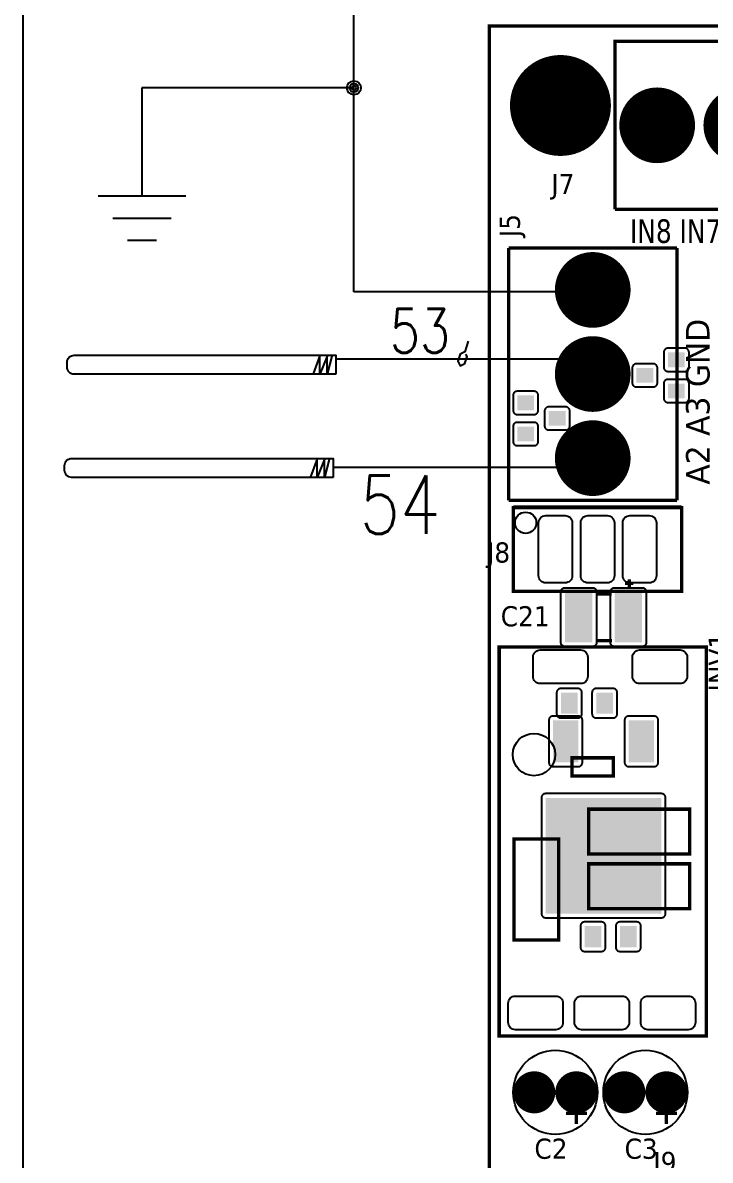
# Model space of a CAD drawing. Header units: millimetres. Extents: x 123.5 to 144.3, y 105.4 to 121.6.
# Drawn here: x 123.506 to 126.447, y 111.912 to 116.781 of the extents above; entities that cross this region are included whole.
import ezdxf
from ezdxf.enums import TextEntityAlignment as Align

# ---------------------------------------------------------------- set-up
doc = ezdxf.new("R2010")
doc.units = ezdxf.units.MM
for name, color, linetype in [('DESC', 250, 'Continuous'), ('SYMS', 7, 'Continuous'), ('WIREFIXED', 7, 'Continuous'), ('WIRES', 7, 'Continuous')]:
    doc.layers.add(name, color=color, linetype=linetype)
doc.layers.add('WIRENO', color=7, linetype='Continuous', true_color=0x000000)
doc.styles.get("Standard").update_dxf_attribs({"font": 'tahoma.ttf'})
doc.styles.add('WD', font='romans.shx')

# ---------------------------------------------------------------- blocks, each defined once
blk = doc.blocks.new('RPAD')
blk.add_trace([(-0.5, -0.5), (-0.5, 0.5), (0.5, -0.5), (0.5, 0.5)])
blk = doc.blocks.new('EPAD')
at = {"const_width": 0.5}
blk.add_lwpolyline([(-0.25, 0, 1), (0.25, 0, 1)], format="xyb", close=True, dxfattribs=at)
blk = doc.blocks.new('DIELEC-AUT006')
at = {"const_width": 0.012}
for points in [[(145.7768, 111.1683), (155.7749, 111.1683), (155.7749, 115.8809), (145.7768, 115.8809), (145.7768, 111.1683)], [(145.7768, 111.1683), (155.7749, 111.1683), (155.7749, 115.8809), (145.7768, 115.8809), (145.7768, 111.1683)], [(145.7768, 111.1683), (155.7749, 111.1683), (155.7749, 115.8809), (145.7768, 115.8809), (145.7768, 111.1683)], [(146.2256, 115.2266), (146.2256, 115.8266), (148.6256, 115.8266)], [(146.2256, 115.2266), (146.2256, 115.8266), (148.6256, 115.8266)], [(146.2256, 115.2266), (146.2256, 115.8266), (148.6256, 115.8266)], [(148.6256, 115.2266), (146.2256, 115.2266)], [(148.6256, 115.2266), (146.2256, 115.2266)], [(148.6256, 115.2266), (146.2256, 115.2266)], [(145.8459, 115.0896), (146.4459, 115.0896)], [(145.8459, 115.0896), (145.8459, 114.1896)], [(145.8459, 115.0896), (146.4459, 115.0896)], [(145.8459, 115.0896), (145.8459, 114.1896)], [(145.8459, 115.0896), (146.4459, 115.0896)], [(145.8459, 115.0896), (145.8459, 114.1896)], [(146.4459, 114.1896), (146.4459, 115.0896)], [(146.4459, 114.1896), (146.4459, 115.0896)], [(146.4459, 114.1896), (146.4459, 115.0896)], [(145.8459, 114.1896), (146.4459, 114.1896)], [(145.8459, 114.1896), (146.4459, 114.1896)], [(145.8459, 114.1896), (146.4459, 114.1896)], [(145.863, 114.1648), (146.463, 114.1648)], [(145.863, 114.1648), (146.463, 114.1648)], [(145.863, 114.1648), (146.463, 114.1648)], [(145.863, 113.8648), (146.463, 113.8648), (146.463, 114.163), (145.863, 114.163), (145.863, 113.8648)], [(145.863, 113.8648), (146.463, 113.8648), (146.463, 114.163), (145.863, 114.163), (145.863, 113.8648)], [(145.863, 113.8648), (146.463, 113.8648), (146.463, 114.163), (145.863, 114.163), (145.863, 113.8648)], [(146.2609, 113.8926), (146.2909, 113.8926)], [(146.2609, 113.8926), (146.2909, 113.8926)], [(146.2609, 113.8926), (146.2909, 113.8926)], [(146.2759, 113.8776), (146.2759, 113.9076)], [(146.2759, 113.8776), (146.2759, 113.9076)], [(146.2759, 113.8776), (146.2759, 113.9076)], [(146.1559, 113.8551), (146.2129, 113.8551)], [(146.1559, 113.8551), (146.2129, 113.8551)], [(146.1559, 113.8551), (146.2129, 113.8551)], [(146.1559, 113.6886), (146.2144, 113.6886)], [(146.1559, 113.6886), (146.2144, 113.6886)], [(146.1559, 113.6886), (146.2144, 113.6886)], [(145.8123, 112.2785), (146.5504, 112.2785), (146.5504, 113.6663), (145.8123, 113.6663), (145.8123, 112.2785)], [(145.8123, 112.2785), (146.5504, 112.2785), (146.5504, 113.6663), (145.8123, 113.6663), (145.8123, 112.2785)], [(145.8123, 112.2785), (146.5504, 112.2785), (146.5504, 113.6663), (145.8123, 113.6663), (145.8123, 112.2785)], [(146.0721, 113.2057), (146.2197, 113.2057), (146.2197, 113.2707), (146.0721, 113.2707), (146.0721, 113.2057)], [(146.0721, 113.2057), (146.2197, 113.2057), (146.2197, 113.2707), (146.0721, 113.2707), (146.0721, 113.2057)], [(146.0721, 113.2057), (146.2197, 113.2057), (146.2197, 113.2707), (146.0721, 113.2707), (146.0721, 113.2057)], [(146.1312, 112.9281), (146.4914, 112.9281), (146.4914, 113.0876), (146.1312, 113.0876), (146.1312, 112.9281)], [(146.1312, 112.9281), (146.4914, 112.9281), (146.4914, 113.0876), (146.1312, 113.0876), (146.1312, 112.9281)], [(146.1312, 112.9281), (146.4914, 112.9281), (146.4914, 113.0876), (146.1312, 113.0876), (146.1312, 112.9281)], [(145.8654, 112.6211), (146.0249, 112.6211), (146.0249, 112.9813), (145.8654, 112.9813), (145.8654, 112.6211)], [(145.8654, 112.6211), (146.0249, 112.6211), (146.0249, 112.9813), (145.8654, 112.9813), (145.8654, 112.6211)], [(145.8654, 112.6211), (146.0249, 112.6211), (146.0249, 112.9813), (145.8654, 112.9813), (145.8654, 112.6211)], [(146.1312, 112.7333), (146.4914, 112.7333), (146.4914, 112.8927), (146.1312, 112.8927), (146.1312, 112.7333)], [(146.1312, 112.7333), (146.4914, 112.7333), (146.4914, 112.8927), (146.1312, 112.8927), (146.1312, 112.7333)], [(146.1312, 112.7333), (146.4914, 112.7333), (146.4914, 112.8927), (146.1312, 112.8927), (146.1312, 112.7333)], [(146.0875, 111.9652), (146.0875, 112.0402)], [(146.0875, 111.9652), (146.0875, 112.0402)], [(146.0875, 111.9652), (146.0875, 112.0402)], [(146.4087, 111.9652), (146.4087, 112.0402)], [(146.4087, 111.9652), (146.4087, 112.0402)], [(146.4087, 111.9652), (146.4087, 112.0402)], [(146.125, 112.0027), (146.05, 112.0027)], [(146.125, 112.0027), (146.05, 112.0027)], [(146.125, 112.0027), (146.05, 112.0027)], [(146.4462, 112.0027), (146.3712, 112.0027)], [(146.4462, 112.0027), (146.3712, 112.0027)], [(146.4462, 112.0027), (146.3712, 112.0027)]]:
    blk.add_lwpolyline(points, dxfattribs=at)
for points in [[(146.4891, 114.6641), (146.4891, 114.7166), (146.4891, 114.7181), (146.4888, 114.7197), (146.4885, 114.7211), (146.488, 114.7225), (146.4874, 114.7238), (146.4866, 114.725), (146.4858, 114.7262), (146.4848, 114.7272), (146.4838, 114.7282), (146.4826, 114.7291), (146.4814, 114.7298), (146.48, 114.7304), (146.4787, 114.7309), (146.4772, 114.7313), (146.4757, 114.7315), (146.4741, 114.7316), (146.4141, 114.7316), (146.4126, 114.7315), (146.4111, 114.7313), (146.4096, 114.7309), (146.4082, 114.7304), (146.4069, 114.7298), (146.4057, 114.7291), (146.4045, 114.7282), (146.4035, 114.7272), (146.4025, 114.7262), (146.4017, 114.725), (146.4009, 114.7238), (146.4003, 114.7225), (146.3998, 114.7211), (146.3994, 114.7197), (146.3992, 114.7181), (146.3991, 114.7166), (146.3991, 114.6641), (146.3992, 114.6625), (146.3994, 114.661), (146.3998, 114.6596), (146.4003, 114.6582), (146.4009, 114.6569), (146.4017, 114.6556), (146.4025, 114.6545), (146.4035, 114.6534), (146.4045, 114.6525), (146.4057, 114.6516), (146.4069, 114.6509), (146.4082, 114.6502), (146.4096, 114.6497), (146.4111, 114.6494), (146.4126, 114.6492), (146.4141, 114.6491), (146.4741, 114.6491), (146.4757, 114.6492), (146.4772, 114.6494), (146.4787, 114.6497), (146.48, 114.6502), (146.4814, 114.6509), (146.4826, 114.6516), (146.4838, 114.6525), (146.4848, 114.6534), (146.4858, 114.6545), (146.4866, 114.6556), (146.4874, 114.6569), (146.488, 114.6582), (146.4885, 114.6596), (146.4888, 114.661), (146.4891, 114.6625), (146.4891, 114.6641)], [(146.3766, 114.6086), (146.3766, 114.6611), (146.3766, 114.6626), (146.3763, 114.6642), (146.376, 114.6656), (146.3755, 114.667), (146.3749, 114.6683), (146.3741, 114.6695), (146.3733, 114.6707), (146.3723, 114.6717), (146.3713, 114.6727), (146.3701, 114.6736), (146.3689, 114.6743), (146.3675, 114.6749), (146.3662, 114.6754), (146.3647, 114.6758), (146.3632, 114.676), (146.3616, 114.6761), (146.3016, 114.6761), (146.3001, 114.676), (146.2986, 114.6758), (146.2971, 114.6754), (146.2957, 114.6749), (146.2944, 114.6743), (146.2932, 114.6736), (146.292, 114.6727), (146.291, 114.6717), (146.29, 114.6707), (146.2892, 114.6695), (146.2884, 114.6683), (146.2878, 114.667), (146.2873, 114.6656), (146.2869, 114.6642), (146.2867, 114.6626), (146.2866, 114.6611), (146.2866, 114.6086), (146.2867, 114.607), (146.2869, 114.6055), (146.2873, 114.6041), (146.2878, 114.6027), (146.2884, 114.6014), (146.2892, 114.6001), (146.29, 114.599), (146.291, 114.5979), (146.292, 114.597), (146.2932, 114.5961), (146.2944, 114.5954), (146.2957, 114.5947), (146.2971, 114.5942), (146.2986, 114.5939), (146.3001, 114.5937), (146.3016, 114.5936), (146.3616, 114.5936), (146.3632, 114.5937), (146.3647, 114.5939), (146.3662, 114.5942), (146.3675, 114.5947), (146.3689, 114.5954), (146.3701, 114.5961), (146.3713, 114.597), (146.3723, 114.5979), (146.3733, 114.599), (146.3741, 114.6001), (146.3749, 114.6014), (146.3755, 114.6027), (146.376, 114.6041), (146.3763, 114.6055), (146.3766, 114.607), (146.3766, 114.6086)], [(146.4891, 114.5531), (146.4891, 114.6056), (146.4891, 114.6071), (146.4888, 114.6087), (146.4885, 114.6101), (146.488, 114.6115), (146.4874, 114.6128), (146.4866, 114.614), (146.4858, 114.6152), (146.4848, 114.6162), (146.4838, 114.6172), (146.4826, 114.6181), (146.4814, 114.6188), (146.48, 114.6194), (146.4787, 114.6199), (146.4772, 114.6203), (146.4757, 114.6205), (146.4741, 114.6206), (146.4141, 114.6206), (146.4126, 114.6205), (146.4111, 114.6203), (146.4096, 114.6199), (146.4082, 114.6194), (146.4069, 114.6188), (146.4057, 114.6181), (146.4045, 114.6172), (146.4035, 114.6162), (146.4025, 114.6152), (146.4017, 114.614), (146.4009, 114.6128), (146.4003, 114.6115), (146.3998, 114.6101), (146.3994, 114.6087), (146.3992, 114.6071), (146.3991, 114.6056), (146.3991, 114.5531), (146.3992, 114.5515), (146.3994, 114.55), (146.3998, 114.5486), (146.4003, 114.5472), (146.4009, 114.5459), (146.4017, 114.5446), (146.4025, 114.5435), (146.4035, 114.5424), (146.4045, 114.5415), (146.4057, 114.5406), (146.4069, 114.5399), (146.4082, 114.5392), (146.4096, 114.5387), (146.4111, 114.5384), (146.4126, 114.5382), (146.4141, 114.5381), (146.4741, 114.5381), (146.4757, 114.5382), (146.4772, 114.5384), (146.4787, 114.5387), (146.48, 114.5392), (146.4814, 114.5399), (146.4826, 114.5406), (146.4838, 114.5415), (146.4848, 114.5424), (146.4858, 114.5435), (146.4866, 114.5446), (146.4874, 114.5459), (146.488, 114.5472), (146.4885, 114.5486), (146.4888, 114.55), (146.4891, 114.5515), (146.4891, 114.5531)], [(145.8617, 114.563), (145.8617, 114.5105), (145.8618, 114.509), (145.862, 114.5075), (145.8624, 114.506), (145.8629, 114.5046), (145.8635, 114.5033), (145.8643, 114.5021), (145.8651, 114.5009), (145.8661, 114.4999), (145.8671, 114.4989), (145.8683, 114.4981), (145.8695, 114.4973), (145.8708, 114.4967), (145.8722, 114.4962), (145.8737, 114.4958), (145.8752, 114.4956), (145.8767, 114.4955), (145.9367, 114.4955), (145.9383, 114.4956), (145.9398, 114.4958), (145.9413, 114.4962), (145.9426, 114.4967), (145.944, 114.4973), (145.9452, 114.4981), (145.9463, 114.4989), (145.9474, 114.4999), (145.9484, 114.5009), (145.9492, 114.5021), (145.95, 114.5033), (145.9506, 114.5046), (145.9511, 114.506), (145.9514, 114.5075), (145.9517, 114.509), (145.9517, 114.5105), (145.9517, 114.563), (145.9517, 114.5646), (145.9514, 114.5661), (145.9511, 114.5676), (145.9506, 114.5689), (145.95, 114.5703), (145.9492, 114.5715), (145.9484, 114.5726), (145.9474, 114.5737), (145.9463, 114.5747), (145.9452, 114.5755), (145.944, 114.5763), (145.9426, 114.5769), (145.9413, 114.5774), (145.9398, 114.5777), (145.9383, 114.578), (145.9367, 114.578), (145.8767, 114.578), (145.8752, 114.578), (145.8737, 114.5777), (145.8722, 114.5774), (145.8708, 114.5769), (145.8695, 114.5763), (145.8683, 114.5755), (145.8671, 114.5747), (145.8661, 114.5737), (145.8651, 114.5726), (145.8643, 114.5715), (145.8635, 114.5703), (145.8629, 114.5689), (145.8624, 114.5676), (145.862, 114.5661), (145.8618, 114.5646), (145.8617, 114.563)], [(145.9742, 114.5075), (145.9742, 114.455), (145.9743, 114.4535), (145.9745, 114.452), (145.9749, 114.4505), (145.9754, 114.4491), (145.976, 114.4478), (145.9768, 114.4466), (145.9776, 114.4454), (145.9786, 114.4444), (145.9796, 114.4434), (145.9808, 114.4426), (145.982, 114.4418), (145.9833, 114.4412), (145.9847, 114.4407), (145.9862, 114.4403), (145.9877, 114.4401), (145.9892, 114.44), (146.0492, 114.44), (146.0508, 114.4401), (146.0523, 114.4403), (146.0538, 114.4407), (146.0551, 114.4412), (146.0565, 114.4418), (146.0577, 114.4426), (146.0588, 114.4434), (146.0599, 114.4444), (146.0609, 114.4454), (146.0617, 114.4466), (146.0625, 114.4478), (146.0631, 114.4491), (146.0636, 114.4505), (146.0639, 114.452), (146.0642, 114.4535), (146.0642, 114.455), (146.0642, 114.5075), (146.0642, 114.5091), (146.0639, 114.5106), (146.0636, 114.5121), (146.0631, 114.5134), (146.0625, 114.5148), (146.0617, 114.516), (146.0609, 114.5171), (146.0599, 114.5182), (146.0588, 114.5192), (146.0577, 114.52), (146.0565, 114.5208), (146.0551, 114.5214), (146.0538, 114.5219), (146.0523, 114.5222), (146.0508, 114.5225), (146.0492, 114.5225), (145.9892, 114.5225), (145.9877, 114.5225), (145.9862, 114.5222), (145.9847, 114.5219), (145.9833, 114.5214), (145.982, 114.5208), (145.9808, 114.52), (145.9796, 114.5192), (145.9786, 114.5182), (145.9776, 114.5171), (145.9768, 114.516), (145.976, 114.5148), (145.9754, 114.5134), (145.9749, 114.5121), (145.9745, 114.5106), (145.9743, 114.5091), (145.9742, 114.5075)], [(145.8617, 114.452), (145.8617, 114.3995), (145.8618, 114.398), (145.862, 114.3965), (145.8624, 114.395), (145.8629, 114.3936), (145.8635, 114.3923), (145.8643, 114.3911), (145.8651, 114.3899), (145.8661, 114.3889), (145.8671, 114.3879), (145.8683, 114.3871), (145.8695, 114.3863), (145.8708, 114.3857), (145.8722, 114.3852), (145.8737, 114.3848), (145.8752, 114.3846), (145.8767, 114.3845), (145.9367, 114.3845), (145.9383, 114.3846), (145.9398, 114.3848), (145.9413, 114.3852), (145.9426, 114.3857), (145.944, 114.3863), (145.9452, 114.3871), (145.9463, 114.3879), (145.9474, 114.3889), (145.9484, 114.3899), (145.9492, 114.3911), (145.95, 114.3923), (145.9506, 114.3936), (145.9511, 114.395), (145.9514, 114.3965), (145.9517, 114.398), (145.9517, 114.3995), (145.9517, 114.452), (145.9517, 114.4536), (145.9514, 114.4551), (145.9511, 114.4566), (145.9506, 114.4579), (145.95, 114.4593), (145.9492, 114.4605), (145.9484, 114.4616), (145.9474, 114.4627), (145.9463, 114.4637), (145.9452, 114.4645), (145.944, 114.4653), (145.9426, 114.4659), (145.9413, 114.4664), (145.9398, 114.4667), (145.9383, 114.467), (145.9367, 114.467), (145.8767, 114.467), (145.8752, 114.467), (145.8737, 114.4667), (145.8722, 114.4664), (145.8708, 114.4659), (145.8695, 114.4653), (145.8683, 114.4645), (145.8671, 114.4637), (145.8661, 114.4627), (145.8651, 114.4616), (145.8643, 114.4605), (145.8635, 114.4593), (145.8629, 114.4579), (145.8624, 114.4566), (145.862, 114.4551), (145.8618, 114.4536), (145.8617, 114.452)], [(145.9785, 114.1348), (146.0475, 114.1348), (146.0528, 114.1342), (146.0576, 114.1328), (146.0619, 114.1305), (146.0657, 114.1274), (146.0688, 114.1236), (146.0711, 114.1193), (146.0725, 114.1145), (146.073, 114.1093), (146.073, 113.9203), (146.0725, 113.915), (146.0711, 113.9102), (146.0688, 113.9059), (146.0657, 113.9021), (146.0619, 113.899), (146.0576, 113.8967), (146.0528, 113.8953), (146.0475, 113.8948), (145.9785, 113.8948), (145.9733, 113.8953), (145.9685, 113.8967), (145.9642, 113.899), (145.9604, 113.9021), (145.9573, 113.9059), (145.955, 113.9102), (145.9535, 113.915), (145.953, 113.9203), (145.953, 114.1093), (145.9535, 114.1145), (145.955, 114.1193), (145.9573, 114.1236), (145.9604, 114.1274), (145.9642, 114.1305), (145.9685, 114.1328), (145.9733, 114.1342), (145.9785, 114.1348)], [(146.1285, 114.1348), (146.1975, 114.1348), (146.2028, 114.1342), (146.2076, 114.1328), (146.2119, 114.1305), (146.2157, 114.1274), (146.2188, 114.1236), (146.2211, 114.1193), (146.2225, 114.1145), (146.223, 114.1093), (146.223, 113.9203), (146.2225, 113.915), (146.2211, 113.9102), (146.2188, 113.9059), (146.2157, 113.9021), (146.2119, 113.899), (146.2076, 113.8967), (146.2028, 113.8953), (146.1975, 113.8948), (146.1285, 113.8948), (146.1233, 113.8953), (146.1185, 113.8967), (146.1142, 113.899), (146.1104, 113.9021), (146.1073, 113.9059), (146.105, 113.9102), (146.1035, 113.915), (146.103, 113.9203), (146.103, 114.1093), (146.1035, 114.1145), (146.105, 114.1193), (146.1073, 114.1236), (146.1104, 114.1274), (146.1142, 114.1305), (146.1185, 114.1328), (146.1233, 114.1342), (146.1285, 114.1348)], [(146.2785, 114.1348), (146.3475, 114.1348), (146.3528, 114.1342), (146.3576, 114.1328), (146.3619, 114.1305), (146.3657, 114.1274), (146.3688, 114.1236), (146.3711, 114.1193), (146.3725, 114.1145), (146.373, 114.1093), (146.373, 113.9203), (146.3725, 113.915), (146.3711, 113.9102), (146.3688, 113.9059), (146.3657, 113.9021), (146.3619, 113.899), (146.3576, 113.8967), (146.3528, 113.8953), (146.3475, 113.8948), (146.2785, 113.8948), (146.2733, 113.8953), (146.2685, 113.8967), (146.2642, 113.899), (146.2604, 113.9021), (146.2573, 113.9059), (146.255, 113.9102), (146.2535, 113.915), (146.253, 113.9203), (146.253, 114.1093), (146.2535, 114.1145), (146.255, 114.1193), (146.2573, 114.1236), (146.2604, 114.1274), (146.2642, 114.1305), (146.2685, 114.1328), (146.2733, 114.1342), (146.2785, 114.1348)], [(146.0471, 113.8776), (146.1446, 113.8776), (146.1462, 113.8776), (146.1477, 113.8773), (146.1492, 113.877), (146.1505, 113.8765), (146.1519, 113.8759), (146.1531, 113.8751), (146.1542, 113.8743), (146.1553, 113.8733), (146.1563, 113.8722), (146.1571, 113.8711), (146.1579, 113.8698), (146.1585, 113.8685), (146.159, 113.8671), (146.1593, 113.8657), (146.1596, 113.8642), (146.1596, 113.8626), (146.1596, 113.6826), (146.1596, 113.6811), (146.1593, 113.6796), (146.159, 113.6781), (146.1585, 113.6767), (146.1579, 113.6754), (146.1571, 113.6742), (146.1563, 113.673), (146.1553, 113.672), (146.1542, 113.671), (146.1531, 113.6702), (146.1519, 113.6694), (146.1505, 113.6688), (146.1492, 113.6683), (146.1477, 113.6679), (146.1462, 113.6677), (146.1446, 113.6676), (146.0471, 113.6676), (146.0456, 113.6677), (146.0441, 113.6679), (146.0426, 113.6683), (146.0412, 113.6688), (146.0399, 113.6694), (146.0387, 113.6702), (146.0375, 113.671), (146.0365, 113.672), (146.0355, 113.673), (146.0347, 113.6742), (146.0339, 113.6754), (146.0333, 113.6767), (146.0328, 113.6781), (146.0324, 113.6796), (146.0322, 113.6811), (146.0321, 113.6826), (146.0321, 113.8626), (146.0322, 113.8642), (146.0324, 113.8657), (146.0328, 113.8671), (146.0333, 113.8685), (146.0339, 113.8698), (146.0347, 113.8711), (146.0355, 113.8722), (146.0365, 113.8733), (146.0375, 113.8743), (146.0387, 113.8751), (146.0399, 113.8759), (146.0412, 113.8765), (146.0426, 113.877), (146.0441, 113.8773), (146.0456, 113.8776), (146.0471, 113.8776)], [(146.2241, 113.8776), (146.3216, 113.8776), (146.3232, 113.8776), (146.3247, 113.8773), (146.3262, 113.877), (146.3275, 113.8765), (146.3289, 113.8759), (146.3301, 113.8751), (146.3312, 113.8743), (146.3323, 113.8733), (146.3333, 113.8722), (146.3341, 113.8711), (146.3349, 113.8698), (146.3355, 113.8685), (146.336, 113.8671), (146.3363, 113.8657), (146.3366, 113.8642), (146.3366, 113.8626), (146.3366, 113.6826), (146.3366, 113.6811), (146.3363, 113.6796), (146.336, 113.6781), (146.3355, 113.6767), (146.3349, 113.6754), (146.3341, 113.6742), (146.3333, 113.673), (146.3323, 113.672), (146.3312, 113.671), (146.3301, 113.6702), (146.3289, 113.6694), (146.3275, 113.6688), (146.3262, 113.6683), (146.3247, 113.6679), (146.3232, 113.6677), (146.3216, 113.6676), (146.2241, 113.6676), (146.2226, 113.6677), (146.2211, 113.6679), (146.2196, 113.6683), (146.2182, 113.6688), (146.2169, 113.6694), (146.2157, 113.6702), (146.2145, 113.671), (146.2135, 113.672), (146.2125, 113.673), (146.2117, 113.6742), (146.2109, 113.6754), (146.2103, 113.6767), (146.2098, 113.6781), (146.2094, 113.6796), (146.2092, 113.6811), (146.2091, 113.6826), (146.2091, 113.8626), (146.2092, 113.8642), (146.2094, 113.8657), (146.2098, 113.8671), (146.2103, 113.8685), (146.2109, 113.8698), (146.2117, 113.8711), (146.2125, 113.8722), (146.2135, 113.8733), (146.2145, 113.8743), (146.2157, 113.8751), (146.2169, 113.8759), (146.2182, 113.8765), (146.2196, 113.877), (146.2211, 113.8773), (146.2226, 113.8776), (146.2241, 113.8776)], [(146.1283, 113.63), (146.1283, 113.561), (146.1278, 113.5558), (146.1263, 113.5509), (146.124, 113.5466), (146.1209, 113.5428), (146.1171, 113.5398), (146.1128, 113.5374), (146.108, 113.536), (146.1028, 113.5355), (145.9588, 113.5355), (145.9535, 113.536), (145.9487, 113.5374), (145.9444, 113.5398), (145.9406, 113.5428), (145.9375, 113.5466), (145.9352, 113.5509), (145.9338, 113.5558), (145.9333, 113.561), (145.9333, 113.63), (145.9338, 113.6352), (145.9352, 113.64), (145.9375, 113.6443), (145.9406, 113.6481), (145.9444, 113.6512), (145.9487, 113.6535), (145.9535, 113.655), (145.9588, 113.6555), (146.1028, 113.6555), (146.108, 113.655), (146.1128, 113.6535), (146.1171, 113.6512), (146.1209, 113.6481), (146.124, 113.6443), (146.1263, 113.64), (146.1278, 113.6352), (146.1283, 113.63)], [(146.4826, 113.63), (146.4826, 113.561), (146.4821, 113.5558), (146.4806, 113.5509), (146.4783, 113.5466), (146.4752, 113.5428), (146.4715, 113.5398), (146.4671, 113.5374), (146.4623, 113.536), (146.4571, 113.5355), (146.3131, 113.5355), (146.3079, 113.536), (146.3031, 113.5374), (146.2987, 113.5398), (146.295, 113.5428), (146.2919, 113.5466), (146.2896, 113.5509), (146.2881, 113.5558), (146.2876, 113.561), (146.2876, 113.63), (146.2881, 113.6352), (146.2896, 113.64), (146.2919, 113.6443), (146.295, 113.6481), (146.2987, 113.6512), (146.3031, 113.6535), (146.3079, 113.655), (146.3131, 113.6555), (146.4571, 113.6555), (146.4623, 113.655), (146.4671, 113.6535), (146.4715, 113.6512), (146.4752, 113.6481), (146.4783, 113.6443), (146.4806, 113.64), (146.4821, 113.6352), (146.4826, 113.63)], [(146.0322, 113.413), (146.0922, 113.413), (146.0938, 113.4131), (146.0953, 113.4133), (146.0968, 113.4137), (146.0982, 113.4142), (146.0995, 113.4148), (146.1007, 113.4156), (146.1019, 113.4164), (146.1029, 113.4174), (146.1039, 113.4184), (146.1047, 113.4196), (146.1055, 113.4208), (146.1061, 113.4221), (146.1066, 113.4235), (146.107, 113.425), (146.1072, 113.4265), (146.1072, 113.428), (146.1072, 113.503), (146.1072, 113.5046), (146.107, 113.5061), (146.1066, 113.5076), (146.1061, 113.5089), (146.1055, 113.5103), (146.1047, 113.5115), (146.1039, 113.5126), (146.1029, 113.5137), (146.1019, 113.5147), (146.1007, 113.5155), (146.0995, 113.5163), (146.0982, 113.5169), (146.0968, 113.5174), (146.0953, 113.5177), (146.0938, 113.518), (146.0922, 113.518), (146.0322, 113.518), (146.0307, 113.518), (146.0292, 113.5177), (146.0277, 113.5174), (146.0263, 113.5169), (146.025, 113.5163), (146.0238, 113.5155), (146.0226, 113.5147), (146.0216, 113.5137), (146.0206, 113.5126), (146.0198, 113.5115), (146.019, 113.5103), (146.0184, 113.5089), (146.0179, 113.5076), (146.0175, 113.5061), (146.0173, 113.5046), (146.0172, 113.503), (146.0172, 113.428), (146.0173, 113.4265), (146.0175, 113.425), (146.0179, 113.4235), (146.0184, 113.4221), (146.019, 113.4208), (146.0198, 113.4196), (146.0206, 113.4184), (146.0216, 113.4174), (146.0226, 113.4164), (146.0238, 113.4156), (146.025, 113.4148), (146.0263, 113.4142), (146.0277, 113.4137), (146.0292, 113.4133), (146.0307, 113.4131), (146.0322, 113.413)], [(146.1582, 113.413), (146.2182, 113.413), (146.2198, 113.4131), (146.2213, 113.4133), (146.2228, 113.4137), (146.2242, 113.4142), (146.2255, 113.4148), (146.2267, 113.4156), (146.2279, 113.4164), (146.2289, 113.4174), (146.2299, 113.4184), (146.2307, 113.4196), (146.2315, 113.4208), (146.2321, 113.4221), (146.2326, 113.4235), (146.233, 113.425), (146.2332, 113.4265), (146.2332, 113.428), (146.2332, 113.503), (146.2332, 113.5046), (146.233, 113.5061), (146.2326, 113.5076), (146.2321, 113.5089), (146.2315, 113.5103), (146.2307, 113.5115), (146.2299, 113.5126), (146.2289, 113.5137), (146.2279, 113.5147), (146.2267, 113.5155), (146.2255, 113.5163), (146.2242, 113.5169), (146.2228, 113.5174), (146.2213, 113.5177), (146.2198, 113.518), (146.2182, 113.518), (146.1582, 113.518), (146.1567, 113.518), (146.1552, 113.5177), (146.1537, 113.5174), (146.1523, 113.5169), (146.151, 113.5163), (146.1498, 113.5155), (146.1486, 113.5147), (146.1476, 113.5137), (146.1466, 113.5126), (146.1458, 113.5115), (146.145, 113.5103), (146.1444, 113.5089), (146.1439, 113.5076), (146.1435, 113.5061), (146.1433, 113.5046), (146.1432, 113.503), (146.1432, 113.428), (146.1433, 113.4265), (146.1435, 113.425), (146.1439, 113.4235), (146.1444, 113.4221), (146.145, 113.4208), (146.1458, 113.4196), (146.1466, 113.4184), (146.1476, 113.4174), (146.1486, 113.4164), (146.1498, 113.4156), (146.151, 113.4148), (146.1523, 113.4142), (146.1537, 113.4137), (146.1552, 113.4133), (146.1567, 113.4131), (146.1582, 113.413)], [(146.0043, 113.2397), (146.0943, 113.2397), (146.0959, 113.2398), (146.0974, 113.24), (146.0988, 113.2404), (146.1002, 113.2409), (146.1015, 113.2415), (146.1028, 113.2422), (146.1039, 113.2431), (146.105, 113.2441), (146.1059, 113.2451), (146.1068, 113.2463), (146.1075, 113.2475), (146.1081, 113.2488), (146.1086, 113.2502), (146.109, 113.2516), (146.1092, 113.2532), (146.1093, 113.2547), (146.1093, 113.4047), (146.1092, 113.4063), (146.109, 113.4078), (146.1086, 113.4092), (146.1081, 113.4106), (146.1075, 113.4119), (146.1068, 113.4132), (146.1059, 113.4143), (146.105, 113.4154), (146.1039, 113.4163), (146.1028, 113.4172), (146.1015, 113.4179), (146.1002, 113.4186), (146.0988, 113.4191), (146.0974, 113.4194), (146.0959, 113.4196), (146.0943, 113.4197), (146.0043, 113.4197), (146.0027, 113.4196), (146.0012, 113.4194), (145.9998, 113.4191), (145.9984, 113.4186), (145.9971, 113.4179), (145.9958, 113.4172), (145.9947, 113.4163), (145.9936, 113.4154), (145.9927, 113.4143), (145.9918, 113.4132), (145.9911, 113.4119), (145.9905, 113.4106), (145.99, 113.4092), (145.9896, 113.4078), (145.9894, 113.4063), (145.9893, 113.4047), (145.9893, 113.2547), (145.9894, 113.2532), (145.9896, 113.2516), (145.99, 113.2502), (145.9905, 113.2488), (145.9911, 113.2475), (145.9918, 113.2463), (145.9927, 113.2451), (145.9936, 113.2441), (145.9947, 113.2431), (145.9958, 113.2422), (145.9971, 113.2415), (145.9984, 113.2409), (145.9998, 113.2404), (146.0012, 113.24), (146.0027, 113.2398), (146.0043, 113.2397)], [(146.2743, 113.2397), (146.3643, 113.2397), (146.3659, 113.2398), (146.3674, 113.24), (146.3688, 113.2404), (146.3702, 113.2409), (146.3715, 113.2415), (146.3728, 113.2422), (146.3739, 113.2431), (146.375, 113.2441), (146.3759, 113.2451), (146.3768, 113.2463), (146.3775, 113.2475), (146.3781, 113.2488), (146.3786, 113.2502), (146.379, 113.2516), (146.3792, 113.2532), (146.3793, 113.2547), (146.3793, 113.4047), (146.3792, 113.4063), (146.379, 113.4078), (146.3786, 113.4092), (146.3781, 113.4106), (146.3775, 113.4119), (146.3768, 113.4132), (146.3759, 113.4143), (146.375, 113.4154), (146.3739, 113.4163), (146.3728, 113.4172), (146.3715, 113.4179), (146.3702, 113.4186), (146.3688, 113.4191), (146.3674, 113.4194), (146.3659, 113.4196), (146.3643, 113.4197), (146.2743, 113.4197), (146.2727, 113.4196), (146.2712, 113.4194), (146.2698, 113.4191), (146.2684, 113.4186), (146.2671, 113.4179), (146.2658, 113.4172), (146.2647, 113.4163), (146.2636, 113.4154), (146.2627, 113.4143), (146.2618, 113.4132), (146.2611, 113.4119), (146.2605, 113.4106), (146.26, 113.4092), (146.2596, 113.4078), (146.2594, 113.4063), (146.2593, 113.4047), (146.2593, 113.2547), (146.2594, 113.2532), (146.2596, 113.2516), (146.26, 113.2502), (146.2605, 113.2488), (146.2611, 113.2475), (146.2618, 113.2463), (146.2627, 113.2451), (146.2636, 113.2441), (146.2647, 113.2431), (146.2658, 113.2422), (146.2671, 113.2415), (146.2684, 113.2409), (146.2698, 113.2404), (146.2712, 113.24), (146.2727, 113.2398), (146.2743, 113.2397)], [(145.9781, 112.7005), (146.3906, 112.7005), (146.3921, 112.7005), (146.3936, 112.7008), (146.3951, 112.7011), (146.3965, 112.7016), (146.3978, 112.7022), (146.399, 112.703), (146.4002, 112.7038), (146.4012, 112.7048), (146.4022, 112.7059), (146.403, 112.707), (146.4038, 112.7082), (146.4044, 112.7096), (146.4049, 112.7109), (146.4053, 112.7124), (146.4055, 112.7139), (146.4056, 112.7155), (146.4056, 113.128), (146.4055, 113.1295), (146.4053, 113.131), (146.4049, 113.1325), (146.4044, 113.1339), (146.4038, 113.1352), (146.403, 113.1364), (146.4022, 113.1376), (146.4012, 113.1386), (146.4002, 113.1396), (146.399, 113.1404), (146.3978, 113.1412), (146.3965, 113.1418), (146.3951, 113.1423), (146.3936, 113.1427), (146.3921, 113.1429), (146.3906, 113.143), (145.9781, 113.143), (145.9765, 113.1429), (145.975, 113.1427), (145.9735, 113.1423), (145.9721, 113.1418), (145.9708, 113.1412), (145.9696, 113.1404), (145.9684, 113.1396), (145.9674, 113.1386), (145.9664, 113.1376), (145.9656, 113.1364), (145.9648, 113.1352), (145.9642, 113.1339), (145.9637, 113.1325), (145.9634, 113.131), (145.9631, 113.1295), (145.9631, 113.128), (145.9631, 112.7155), (145.9631, 112.7139), (145.9634, 112.7124), (145.9637, 112.7109), (145.9642, 112.7096), (145.9648, 112.7082), (145.9656, 112.707), (145.9664, 112.7059), (145.9674, 112.7048), (145.9684, 112.7038), (145.9696, 112.703), (145.9708, 112.7022), (145.9721, 112.7016), (145.9735, 112.7011), (145.975, 112.7008), (145.9765, 112.7005), (145.9781, 112.7005)], [(146.1169, 112.5804), (146.1769, 112.5804), (146.1784, 112.5804), (146.18, 112.5807), (146.1814, 112.581), (146.1828, 112.5815), (146.1841, 112.5821), (146.1853, 112.5829), (146.1865, 112.5837), (146.1875, 112.5847), (146.1885, 112.5858), (146.1894, 112.5869), (146.1901, 112.5881), (146.1907, 112.5895), (146.1912, 112.5908), (146.1916, 112.5923), (146.1918, 112.5938), (146.1919, 112.5954), (146.1919, 112.6704), (146.1918, 112.6719), (146.1916, 112.6734), (146.1912, 112.6749), (146.1907, 112.6763), (146.1901, 112.6776), (146.1894, 112.6788), (146.1885, 112.68), (146.1875, 112.681), (146.1865, 112.682), (146.1853, 112.6828), (146.1841, 112.6836), (146.1828, 112.6842), (146.1814, 112.6847), (146.18, 112.6851), (146.1784, 112.6853), (146.1769, 112.6854), (146.1169, 112.6854), (146.1153, 112.6853), (146.1138, 112.6851), (146.1124, 112.6847), (146.111, 112.6842), (146.1097, 112.6836), (146.1084, 112.6828), (146.1073, 112.682), (146.1062, 112.681), (146.1053, 112.68), (146.1044, 112.6788), (146.1037, 112.6776), (146.103, 112.6763), (146.1025, 112.6749), (146.1022, 112.6734), (146.102, 112.6719), (146.1019, 112.6704), (146.1019, 112.5954), (146.102, 112.5938), (146.1022, 112.5923), (146.1025, 112.5908), (146.103, 112.5895), (146.1037, 112.5881), (146.1044, 112.5869), (146.1053, 112.5858), (146.1062, 112.5847), (146.1073, 112.5837), (146.1084, 112.5829), (146.1097, 112.5821), (146.111, 112.5815), (146.1124, 112.581), (146.1138, 112.5807), (146.1153, 112.5804), (146.1169, 112.5804)], [(146.2429, 112.5804), (146.3029, 112.5804), (146.3044, 112.5804), (146.306, 112.5807), (146.3074, 112.581), (146.3088, 112.5815), (146.3101, 112.5821), (146.3113, 112.5829), (146.3125, 112.5837), (146.3135, 112.5847), (146.3145, 112.5858), (146.3154, 112.5869), (146.3161, 112.5881), (146.3167, 112.5895), (146.3172, 112.5908), (146.3176, 112.5923), (146.3178, 112.5938), (146.3179, 112.5954), (146.3179, 112.6704), (146.3178, 112.6719), (146.3176, 112.6734), (146.3172, 112.6749), (146.3167, 112.6763), (146.3161, 112.6776), (146.3154, 112.6788), (146.3145, 112.68), (146.3135, 112.681), (146.3125, 112.682), (146.3113, 112.6828), (146.3101, 112.6836), (146.3088, 112.6842), (146.3074, 112.6847), (146.306, 112.6851), (146.3044, 112.6853), (146.3029, 112.6854), (146.2429, 112.6854), (146.2413, 112.6853), (146.2398, 112.6851), (146.2384, 112.6847), (146.237, 112.6842), (146.2357, 112.6836), (146.2344, 112.6828), (146.2333, 112.682), (146.2322, 112.681), (146.2313, 112.68), (146.2304, 112.6788), (146.2297, 112.6776), (146.229, 112.6763), (146.2285, 112.6749), (146.2282, 112.6734), (146.228, 112.6719), (146.2279, 112.6704), (146.2279, 112.5954), (146.228, 112.5938), (146.2282, 112.5923), (146.2285, 112.5908), (146.229, 112.5895), (146.2297, 112.5881), (146.2304, 112.5869), (146.2313, 112.5858), (146.2322, 112.5847), (146.2333, 112.5837), (146.2344, 112.5829), (146.2357, 112.5821), (146.237, 112.5815), (146.2384, 112.581), (146.2398, 112.5807), (146.2413, 112.5804), (146.2429, 112.5804)], [(146.0397, 112.3957), (146.0397, 112.3267), (146.0392, 112.3215), (146.0377, 112.3167), (146.0354, 112.3123), (146.0323, 112.3086), (146.0285, 112.3055), (146.0242, 112.3032), (146.0194, 112.3017), (146.0142, 112.3012), (145.8702, 112.3012), (145.865, 112.3017), (145.8601, 112.3032), (145.8558, 112.3055), (145.852, 112.3086), (145.849, 112.3123), (145.8466, 112.3167), (145.8452, 112.3215), (145.8447, 112.3267), (145.8447, 112.3957), (145.8452, 112.4009), (145.8466, 112.4057), (145.849, 112.4101), (145.852, 112.4138), (145.8558, 112.4169), (145.8601, 112.4192), (145.865, 112.4207), (145.8702, 112.4212), (146.0142, 112.4212), (146.0194, 112.4207), (146.0242, 112.4192), (146.0285, 112.4169), (146.0323, 112.4138), (146.0354, 112.4101), (146.0377, 112.4057), (146.0392, 112.4009), (146.0397, 112.3957)], [(146.2759, 112.3957), (146.2759, 112.3267), (146.2754, 112.3215), (146.2739, 112.3167), (146.2716, 112.3123), (146.2685, 112.3086), (146.2648, 112.3055), (146.2604, 112.3032), (146.2556, 112.3017), (146.2504, 112.3012), (146.1064, 112.3012), (146.1012, 112.3017), (146.0964, 112.3032), (146.092, 112.3055), (146.0883, 112.3086), (146.0852, 112.3123), (146.0829, 112.3167), (146.0814, 112.3215), (146.0809, 112.3267), (146.0809, 112.3957), (146.0814, 112.4009), (146.0829, 112.4057), (146.0852, 112.4101), (146.0883, 112.4138), (146.092, 112.4169), (146.0964, 112.4192), (146.1012, 112.4207), (146.1064, 112.4212), (146.2504, 112.4212), (146.2556, 112.4207), (146.2604, 112.4192), (146.2648, 112.4169), (146.2685, 112.4138), (146.2716, 112.4101), (146.2739, 112.4057), (146.2754, 112.4009), (146.2759, 112.3957)], [(146.5121, 112.3957), (146.5121, 112.3267), (146.5116, 112.3215), (146.5102, 112.3167), (146.5078, 112.3123), (146.5047, 112.3086), (146.501, 112.3055), (146.4967, 112.3032), (146.4918, 112.3017), (146.4866, 112.3012), (146.3426, 112.3012), (146.3374, 112.3017), (146.3326, 112.3032), (146.3282, 112.3055), (146.3245, 112.3086), (146.3214, 112.3123), (146.3191, 112.3167), (146.3176, 112.3215), (146.3171, 112.3267), (146.3171, 112.3957), (146.3176, 112.4009), (146.3191, 112.4057), (146.3214, 112.4101), (146.3245, 112.4138), (146.3282, 112.4169), (146.3326, 112.4192), (146.3374, 112.4207), (146.3426, 112.4212), (146.4866, 112.4212), (146.4918, 112.4207), (146.4967, 112.4192), (146.501, 112.4169), (146.5047, 112.4138), (146.5078, 112.4101), (146.5102, 112.4057), (146.5116, 112.4009), (146.5121, 112.3957)]]:
    blk.add_lwpolyline(points, close=True)
for centre, radius in [((145.9067, 114.1092), 0.0378), ((145.9067, 114.1092), 0.0378), ((145.9067, 114.1092), 0.0378), ((145.9363, 113.2825), 0.0756), ((145.9363, 113.2825), 0.0756), ((145.9363, 113.2825), 0.0756), ((146.0125, 112.0777), 0.15), ((146.0125, 112.0777), 0.15), ((146.0125, 112.0777), 0.15), ((146.3337, 112.0777), 0.15), ((146.3337, 112.0777), 0.15), ((146.3337, 112.0777), 0.15)]:
    blk.add_circle(centre, radius)
at = {"zscale": 1.5}
for name, p, xscale, yscale in [('EPAD', (146.0308, 115.5974), 0.36, 0.36), ('EPAD', (146.3756, 115.5266), 0.27, 0.27), ('EPAD', (146.6756, 115.5266), 0.27, 0.27), ('EPAD', (146.1459, 114.9396), 0.27, 0.27), ('EPAD', (146.1459, 114.6396), 0.27, 0.27), ('EPAD', (146.1459, 114.3396), 0.27, 0.27), ('RPAD', (146.0959, 113.7726), 0.0975, 0.18), ('RPAD', (146.2729, 113.7726), 0.0975, 0.18), ('EPAD', (145.9375, 112.0777), 0.15, 0.15), ('EPAD', (146.0875, 112.0777), 0.15, 0.15), ('EPAD', (146.2587, 112.0777), 0.15, 0.15), ('EPAD', (146.4087, 112.0777), 0.15, 0.15)]:
    blk.add_blockref(name, p, dxfattribs=dict(at, xscale=xscale, yscale=yscale))
for p, xscale, yscale, rotation in [((146.4441, 114.6903), 0.0525, 0.06, 270), ((146.3316, 114.6348), 0.0525, 0.06, 270), ((146.4441, 114.5793), 0.0525, 0.06, 270), ((145.9067, 114.5368), 0.0525, 0.06, 90), ((146.0192, 114.4813), 0.0525, 0.06, 90), ((145.9067, 114.4258), 0.0525, 0.06, 90), ((146.0622, 113.4655), 0.06, 0.07500000000000001, 180), ((146.1882, 113.4655), 0.06, 0.07500000000000001, 180), ((146.0493, 113.3297), 0.09, 0.15, 180), ((146.3193, 113.3297), 0.09, 0.15, 180), ((146.1843, 112.9217), 0.4125, 0.4125, 180), ((146.1469, 112.6329), 0.06, 0.07500000000000001, 180), ((146.2729, 112.6329), 0.06, 0.07500000000000001, 180)]:
    blk.add_blockref('RPAD', p, dxfattribs=dict(at, xscale=xscale, yscale=yscale, rotation=rotation))
for s, height, width, p in [('J7', 0.072, 1.041667, (145.9983, 115.2813)), ('J7', 0.072, 1.041667, (145.9983, 115.2813)), ('J7', 0.072, 1.041667, (145.9983, 115.2813)), ('IN8 IN7 IN6 IN5 IN4 IN3 IN2 IN1', 0.084, 0.892857, (146.2788, 115.1073)), ('IN8 IN7 IN6 IN5 IN4 IN3 IN2 IN1', 0.084, 0.892857, (146.2788, 115.1073)), ('IN8 IN7 IN6 IN5 IN4 IN3 IN2 IN1', 0.084, 0.892857, (146.2788, 115.1073)), ('J8', 0.072, 1.041667, (145.7691, 113.9672)), ('J8', 0.072, 1.041667, (145.7691, 113.9672)), ('J8', 0.072, 1.041667, (145.7691, 113.9672)), ('C21', 0.072, 1.041667, (145.8179, 113.7396)), ('C21', 0.072, 1.041667, (145.8179, 113.7396)), ('C21', 0.072, 1.041667, (145.8179, 113.7396)), ('C2', 0.072, 1.041667, (145.938, 111.8407)), ('C2', 0.072, 1.041667, (145.938, 111.8407)), ('C2', 0.072, 1.041667, (145.938, 111.8407)), ('C3', 0.072, 1.041667, (146.2593, 111.8407)), ('C3', 0.072, 1.041667, (146.2593, 111.8407)), ('C3', 0.072, 1.041667, (146.2593, 111.8407)), ('J9', 0.072, 1.041667, (146.3621, 111.7933)), ('J9', 0.072, 1.041667, (146.3621, 111.7933)), ('J9', 0.072, 1.041667, (146.3621, 111.7933))]:
    blk.add_text(s, height=height, dxfattribs=dict(width=width)).set_placement(p)
for s, height, width, p in [('J5', 0.072, 1.041667, (145.8864, 115.1279)), ('J5', 0.072, 1.041667, (145.8864, 115.1279)), ('J5', 0.072, 1.041667, (145.8864, 115.1279)), ('A2 A3 GND', 0.084, 1.071429, (146.5623, 114.2451)), ('A2 A3 GND', 0.084, 1.071429, (146.5623, 114.2451)), ('A2 A3 GND', 0.084, 1.071429, (146.5623, 114.2451)), ('INV1', 0.072, 1.041667, (146.6315, 113.5075)), ('INV1', 0.072, 1.041667, (146.6315, 113.5075)), ('INV1', 0.072, 1.041667, (146.6315, 113.5075))]:
    blk.add_text(s, height=height, rotation=90, dxfattribs=dict(width=width)).set_placement(p)
blk = doc.blocks.new('Nivel')
at = {"layer": 'WIRENO'}
for p, q in [((103.382, 60.008), (103.743, 61.39)), ((103.743, 61.39), (103.743, 60.098)), ((103.743, 60.098), (104.254, 61.39)), ((104.254, 61.39), (104.254, 60.068)), ((104.254, 60.068), (104.736, 61.36))]:
    blk.add_line(p, q, dxfattribs=at)
blk.add_lwpolyline([(103.12, 61.395), (121.771, 61.395, -0.414214), (122.271, 60.895), (122.271, 60.542, -0.414214), (121.771, 60.042), (103.12, 60.042)], format="xyb", close=True, dxfattribs=at)
blk = doc.blocks.new('VGND2')
for p, q in [((0.09375, 0), (-0.09375, 0)), ((-0.0625, -0.046875), (0.0625, -0.046875)), ((-0.03125, -0.09375), (0.03125, -0.09375))]:
    blk.add_line(p, q)
at = {"style": 'WD', "flags": 1}
blk.add_attdef('X2TERM01', (0, 0), '', height=0.01, dxfattribs=at)
blk = doc.blocks.new('WDDOT')
for radius in [0.03, 0.0187, 0.00929]:
    blk.add_circle((0, 0), radius)
blk = doc.blocks.new('WD_WNV')
at = {"style": 'WD', "flags": 1}
for tag, p in [('W01USER', (-0.0625, 0.0938)), ('W02USER', (-0.0625, 0.0859)), ('W03USER', (-0.0625, 0.0781)), ('W04USER', (-0.0625, 0.0703)), ('W05USER', (-0.0625, 0.0625)), ('W06USER', (-0.0625, 0.0547)), ('W07USER', (-0.0625, 0.0469)), ('W08USER', (-0.0625, 0.0391)), ('W09USER', (-0.0625, 0.0312)), ('W10USER', (-0.0625, 0.0234))]:
    blk.add_attdef(tag, text='', height=0.005, dxfattribs=at).set_placement(p, align=Align.CENTER)
at = {"linetype": 'Continuous', "style": 'WD', "width": 0.8}
blk.add_attdef('WIRENO', text='', height=0.125, dxfattribs=at).set_placement((-0.05, 0), align=Align.MIDDLE_RIGHT)
blk = doc.blocks.new('WD_WNH')
at = {"linetype": 'Continuous', "style": 'WD', "width": 0.8}
blk.add_attdef('WIRENO', text='', height=0.125, dxfattribs=at).set_placement((0, 0.0625), align=Align.CENTER)
at = {"style": 'WD', "flags": 1}
for tag, p in [('W01USER', (0, 0.0781)), ('W02USER', (0, 0.0703)), ('W03USER', (0, 0.0625)), ('W04USER', (0, 0.0547)), ('W05USER', (0, 0.0469)), ('W06USER', (0, 0.0391)), ('W07USER', (0, 0.0312)), ('W08USER', (0, 0.0234)), ('W09USER', (0, 0.0156)), ('W10USER', (0, 0.0078))]:
    blk.add_attdef(tag, text='', height=0.005, dxfattribs=at).set_placement(p, align=Align.CENTER)

msp = doc.modelspace()

# ---------------------------------------------------------------- linework, layer by layer
at = {"color": 7, "linetype": 'Continuous'}
msp.add_line((123.5055, 121.5905), (123.5055, 105.4055), dxfattribs=at)
at = {"layer": 'WIREFIXED'}
for points in [[(125.4113, 115.4178), (125.3962, 115.3724), (125.3764, 115.3625), (125.3666, 115.3329), (125.3764, 115.3131), (125.3962, 115.323), (125.4061, 115.3527), (125.4012, 115.3625)], [(125.8532, 114.8761), (125.8985, 114.8912), (125.9183, 114.8813), (125.9479, 114.8912), (125.9578, 114.911), (125.9381, 114.9208), (125.9084, 114.911), (125.9035, 114.9011)]]:
    msp.add_lwpolyline(points, dxfattribs=at)
at = {"layer": 'WIRES'}
for p, q in [((124.9223, 116.5022), (124.9223, 118.9211)), ((124.9223, 116.5022), (124.0156, 116.5022)), ((124.0156, 116.5022), (124.0156, 116.0382)), ((124.9223, 115.6299), (124.9223, 116.5022)), ((125.9503, 115.6299), (124.9223, 115.6299)), ((124.8445, 115.3428), (125.9282, 115.3428)), ((125.9282, 114.879), (125.9282, 114.9232)), ((124.8334, 114.879), (125.9282, 114.879))]:
    msp.add_line(p, q, dxfattribs=at)

# ---------------------------------------------------------------- block references
at = {"layer": 'DESC', "xscale": 1.2, "yscale": 1.2, "zscale": 1.2}
msp.add_blockref('DIELEC-AUT006', (-49.4312, -22.2901), dxfattribs=at)
at = {"layer": 'SYMS'}
msp.add_blockref('WDDOT', (124.9223, 116.5022), dxfattribs=at)
at = {"layer": 'SYMS', "xscale": 2, "yscale": 2, "zscale": 2}
msp.add_blockref('VGND2', (124.0156, 116.0382), dxfattribs=at)
at = {"layer": 'WIREFIXED'}
ref = msp.add_blockref('WD_WNH', (125.1871, 115.1652), dxfattribs=dict(at, xscale=1.5, yscale=1.5, zscale=1.5))
ref.add_attrib('WIRENOF', '53', dxfattribs={"linetype": 'Continuous', "height": 0.1875, "style": 'WD', "width": 0.8}).set_placement((125.2049, 115.3123), align=Align.BOTTOM_CENTER)
ref = msp.add_blockref('WD_WNV', (125.4618, 114.7421), dxfattribs=dict(at, xscale=2, yscale=2, zscale=2))
ref.add_attrib('WIRENOF', '54', dxfattribs={"linetype": 'Continuous', "height": 0.25, "style": 'WD', "width": 0.8}).set_placement((125.2906, 114.7184), align=Align.MIDDLE_RIGHT)
at = {"layer": 'WIRENO', "xscale": 0.06, "yscale": 0.06, "zscale": 0.06, "rotation": 180}
for p in [(131.0317, 118.9602), (131.0206, 118.5185)]:
    msp.add_blockref('Nivel', p, dxfattribs=at)

doc.saveas('drawing.dxf')
